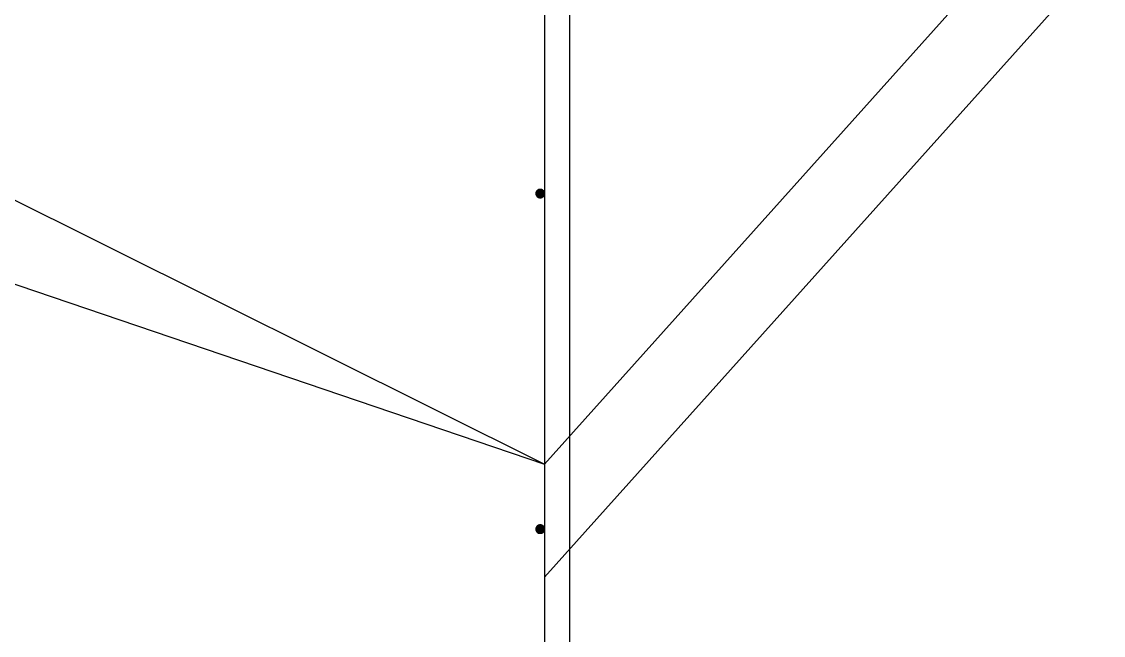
# Model space of a CAD drawing. Extents: x -1989 to 1557, y -2316 to 1157.
# Drawn here: x -387 to 258, y -777 to -411 of the extents above; entities that cross this region are included whole.
import ezdxf

# ---------------------------------------------------------------- set-up
doc = ezdxf.new("R2010")
doc.units = 0
doc.layers.get('0').update_dxf_attribs({"color": 13, "linetype": 'CONTINUOUS'})
for name, color, linetype in [('COLUMN', 5, 'CONTINUOUS'), ('DRAIN', 8, 'CONTINUOUS'), ('HELP', 7, 'CONTINUOUS'), ('SITE', 250, 'CONTINUOUS')]:
    doc.layers.add(name, color=color, linetype=linetype)

# ---------------------------------------------------------------- blocks, each defined once
blk = doc.blocks.new('GROUP_1')
at = {"color": 7}
for p, q in [((61.06, 1803.46, 190), (60.87, 1802.5, 190)), ((61.06, 1803.46), (60.87, 1802.5)), ((60.87, 1802.5), (61.06, 1803.46, 190)), ((60.89, 1802.87, 190), (60.87, 1802.69, 190)), ((60.87, 1802.69, 190), (60.87, 1802.5, 190)), ((60.87, 1802.5, 190), (61.06, 1801.54, 190)), ((60.87, 1802.5, 190), (60.87, 1802.5)), ((60.87, 1802.5), (61.06, 1801.54)), ((61.06, 1801.54), (60.87, 1802.5, 190)), ((60.87, 1802.5, 190), (60.87, 1802.31, 190)), ((60.87, 1802.31, 190), (60.89, 1802.13, 190)), ((60.93, 1803.06, 190), (60.89, 1802.87, 190)), ((60.89, 1802.13, 190), (60.93, 1801.94, 190)), ((60.98, 1803.24, 190), (60.93, 1803.06, 190)), ((60.93, 1801.94, 190), (60.98, 1801.76, 190)), ((61.04, 1803.41, 190), (60.98, 1803.24, 190)), ((60.98, 1801.76, 190), (61.04, 1801.59, 190)), ((61.11, 1803.58, 190), (61.04, 1803.41, 190)), ((61.04, 1801.59, 190), (61.11, 1801.42, 190)), ((61.6, 1804.27, 190), (61.06, 1803.46, 190)), ((61.6, 1804.27), (61.06, 1803.46)), ((61.06, 1803.46), (61.6, 1804.27, 190)), ((61.06, 1803.46, 190), (61.06, 1803.46)), ((61.06, 1801.54, 190), (61.6, 1800.73, 190)), ((61.06, 1801.54, 190), (61.06, 1801.54)), ((61.06, 1801.54), (61.6, 1800.73)), ((61.6, 1800.73), (61.06, 1801.54, 190)), ((61.2, 1803.75, 190), (61.11, 1803.58, 190)), ((61.11, 1801.42, 190), (61.2, 1801.25, 190)), ((61.3, 1803.91, 190), (61.2, 1803.75, 190)), ((61.2, 1801.25, 190), (61.3, 1801.09, 190)), ((61.41, 1804.06, 190), (61.3, 1803.91, 190)), ((61.3, 1801.09, 190), (61.41, 1800.94, 190)), ((61.53, 1804.2, 190), (61.41, 1804.06, 190)), ((61.41, 1800.94, 190), (61.53, 1800.8, 190)), ((61.67, 1804.33, 190), (61.53, 1804.2, 190)), ((61.53, 1800.8, 190), (61.67, 1800.67, 190)), ((62.41, 1804.81, 190), (61.6, 1804.27, 190)), ((62.41, 1804.81), (61.6, 1804.27)), ((61.6, 1804.27), (62.41, 1804.81, 190)), ((61.6, 1804.27, 190), (61.6, 1804.27)), ((61.6, 1800.73, 190), (62.41, 1800.19, 190)), ((61.6, 1800.73, 190), (61.6, 1800.73)), ((61.6, 1800.73), (62.41, 1800.19)), ((62.41, 1800.19), (61.6, 1800.73, 190)), ((61.81, 1804.45, 190), (61.67, 1804.33, 190)), ((61.67, 1800.67, 190), (61.81, 1800.55, 190)), ((61.96, 1804.57, 190), (61.81, 1804.45, 190)), ((61.81, 1800.55, 190), (61.96, 1800.43, 190)), ((62.12, 1804.67, 190), (61.96, 1804.57, 190)), ((61.96, 1800.43, 190), (62.12, 1800.33, 190)), ((62.28, 1804.75, 190), (62.12, 1804.67, 190)), ((62.12, 1800.33, 190), (62.28, 1800.25, 190)), ((62.45, 1804.83, 190), (62.28, 1804.75, 190)), ((62.28, 1800.25, 190), (62.45, 1800.17, 190)), ((63.37, 1805, 190), (62.41, 1804.81, 190)), ((63.37, 1805), (62.41, 1804.81)), ((62.41, 1804.81), (63.37, 1805, 190)), ((62.41, 1804.81, 190), (62.41, 1804.81)), ((62.41, 1800.19, 190), (63.37, 1800, 190)), ((62.41, 1800.19, 190), (62.41, 1800.19)), ((62.41, 1800.19), (63.37, 1800)), ((63.37, 1800), (62.41, 1800.19, 190)), ((62.63, 1804.89, 190), (62.45, 1804.83, 190)), ((62.45, 1800.17, 190), (62.63, 1800.11, 190)), ((62.81, 1804.94, 190), (62.63, 1804.89, 190)), ((62.63, 1800.11, 190), (62.81, 1800.06, 190)), ((62.99, 1804.97, 190), (62.81, 1804.94, 190)), ((62.81, 1800.06, 190), (62.99, 1800.03, 190)), ((63.18, 1804.99, 190), (62.99, 1804.97, 190)), ((62.99, 1800.03, 190), (63.18, 1800.01, 190)), ((63.37, 1805, 190), (63.18, 1804.99, 190)), ((63.18, 1800.01, 190), (63.37, 1800, 190)), ((64.32, 1804.81, 190), (63.37, 1805, 190)), ((63.37, 1805, 190), (63.37, 1805)), ((64.32, 1804.81), (63.37, 1805)), ((63.37, 1805), (64.32, 1804.81, 190)), ((63.55, 1804.99, 190), (63.37, 1805, 190)), ((63.37, 1800, 190), (64.32, 1800.19, 190)), ((63.37, 1800), (64.32, 1800.19)), ((64.32, 1800.19), (63.37, 1800, 190)), ((63.37, 1800, 190), (63.55, 1800.01, 190)), ((63.37, 1800, 190), (63.37, 1800)), ((63.74, 1804.97, 190), (63.55, 1804.99, 190)), ((63.55, 1800.01, 190), (63.74, 1800.03, 190)), ((63.92, 1804.94, 190), (63.74, 1804.97, 190)), ((63.74, 1800.03, 190), (63.92, 1800.06, 190)), ((64.1, 1804.89, 190), (63.92, 1804.94, 190)), ((63.92, 1800.06, 190), (64.1, 1800.11, 190)), ((64.28, 1804.83, 190), (64.1, 1804.89, 190)), ((64.1, 1800.11, 190), (64.28, 1800.17, 190)), ((64.45, 1804.75, 190), (64.28, 1804.83, 190)), ((64.28, 1800.17, 190), (64.45, 1800.25, 190)), ((65.13, 1804.27, 190), (64.32, 1804.81, 190)), ((65.13, 1804.27), (64.32, 1804.81)), ((64.32, 1804.81), (65.13, 1804.27, 190)), ((64.32, 1804.81, 190), (64.32, 1804.81)), ((64.32, 1800.19, 190), (65.13, 1800.73, 190)), ((64.32, 1800.19), (65.13, 1800.73)), ((65.13, 1800.73), (64.32, 1800.19, 190)), ((64.32, 1800.19, 190), (64.32, 1800.19)), ((64.62, 1804.67, 190), (64.45, 1804.75, 190)), ((64.45, 1800.25, 190), (64.62, 1800.33, 190)), ((64.77, 1804.57, 190), (64.62, 1804.67, 190)), ((64.62, 1800.33, 190), (64.77, 1800.43, 190)), ((64.93, 1804.45, 190), (64.77, 1804.57, 190)), ((64.77, 1800.43, 190), (64.93, 1800.55, 190)), ((65.07, 1804.33, 190), (64.93, 1804.45, 190)), ((64.93, 1800.55, 190), (65.07, 1800.67, 190)), ((65.2, 1804.2, 190), (65.07, 1804.33, 190)), ((65.07, 1800.67, 190), (65.2, 1800.8, 190)), ((65.68, 1803.46, 190), (65.13, 1804.27, 190)), ((65.13, 1804.27, 190), (65.13, 1804.27)), ((65.68, 1803.46), (65.13, 1804.27)), ((65.13, 1804.27), (65.68, 1803.46, 190)), ((65.13, 1800.73, 190), (65.68, 1801.54, 190)), ((65.13, 1800.73), (65.68, 1801.54)), ((65.68, 1801.54), (65.13, 1800.73, 190)), ((65.13, 1800.73, 190), (65.13, 1800.73)), ((65.32, 1804.06, 190), (65.2, 1804.2, 190)), ((65.2, 1800.8, 190), (65.32, 1800.94, 190)), ((65.43, 1803.91, 190), (65.32, 1804.06, 190)), ((65.32, 1800.94, 190), (65.43, 1801.09, 190)), ((65.53, 1803.75, 190), (65.43, 1803.91, 190)), ((65.43, 1801.09, 190), (65.53, 1801.25, 190)), ((65.62, 1803.58, 190), (65.53, 1803.75, 190)), ((65.53, 1801.25, 190), (65.62, 1801.42, 190)), ((65.69, 1803.41, 190), (65.62, 1803.58, 190)), ((65.62, 1801.42, 190), (65.69, 1801.59, 190)), ((65.87, 1802.5, 190), (65.68, 1803.46, 190)), ((65.87, 1802.5), (65.68, 1803.46)), ((65.68, 1803.46), (65.87, 1802.5, 190)), ((65.68, 1803.46, 190), (65.68, 1803.46)), ((65.68, 1801.54, 190), (65.87, 1802.5, 190)), ((65.68, 1801.54), (65.87, 1802.5)), ((65.87, 1802.5), (65.68, 1801.54, 190)), ((65.68, 1801.54, 190), (65.68, 1801.54)), ((65.76, 1803.24, 190), (65.69, 1803.41, 190)), ((65.69, 1801.59, 190), (65.76, 1801.76, 190)), ((65.8, 1803.06, 190), (65.76, 1803.24, 190)), ((65.76, 1801.76, 190), (65.8, 1801.94, 190)), ((65.84, 1802.87, 190), (65.8, 1803.06, 190)), ((65.8, 1801.94, 190), (65.84, 1802.13, 190)), ((65.86, 1802.69, 190), (65.84, 1802.87, 190)), ((65.84, 1802.13, 190), (65.86, 1802.31, 190)), ((65.87, 1802.5, 190), (65.86, 1802.69, 190)), ((65.86, 1802.31, 190), (65.87, 1802.5, 190)), ((65.87, 1802.5, 190), (65.87, 1802.5)), ((61.06, 1603.46, 190), (60.87, 1602.5, 190)), ((61.06, 1603.46), (60.87, 1602.5)), ((60.87, 1602.5), (61.06, 1603.46, 190)), ((60.89, 1602.87, 190), (60.87, 1602.69, 190)), ((60.87, 1602.69, 190), (60.87, 1602.5, 190)), ((60.87, 1602.5, 190), (61.06, 1601.54, 190)), ((60.87, 1602.5, 190), (60.87, 1602.5)), ((60.87, 1602.5), (61.06, 1601.54)), ((61.06, 1601.54), (60.87, 1602.5, 190)), ((60.87, 1602.5, 190), (60.87, 1602.31, 190)), ((60.87, 1602.31, 190), (60.89, 1602.13, 190)), ((60.93, 1603.06, 190), (60.89, 1602.87, 190)), ((60.89, 1602.13, 190), (60.93, 1601.94, 190)), ((60.98, 1603.24, 190), (60.93, 1603.06, 190)), ((60.93, 1601.94, 190), (60.98, 1601.76, 190)), ((61.04, 1603.41, 190), (60.98, 1603.24, 190)), ((60.98, 1601.76, 190), (61.04, 1601.59, 190)), ((61.11, 1603.58, 190), (61.04, 1603.41, 190)), ((61.04, 1601.59, 190), (61.11, 1601.42, 190)), ((61.6, 1604.27, 190), (61.06, 1603.46, 190)), ((61.6, 1604.27), (61.06, 1603.46)), ((61.06, 1603.46), (61.6, 1604.27, 190)), ((61.06, 1603.46, 190), (61.06, 1603.46)), ((61.06, 1601.54, 190), (61.6, 1600.73, 190)), ((61.06, 1601.54, 190), (61.06, 1601.54)), ((61.06, 1601.54), (61.6, 1600.73)), ((61.6, 1600.73), (61.06, 1601.54, 190)), ((61.2, 1603.75, 190), (61.11, 1603.58, 190)), ((61.11, 1601.42, 190), (61.2, 1601.25, 190)), ((61.3, 1603.91, 190), (61.2, 1603.75, 190)), ((61.2, 1601.25, 190), (61.3, 1601.09, 190)), ((61.41, 1604.06, 190), (61.3, 1603.91, 190)), ((61.3, 1601.09, 190), (61.41, 1600.94, 190)), ((61.53, 1604.2, 190), (61.41, 1604.06, 190)), ((61.41, 1600.94, 190), (61.53, 1600.8, 190)), ((61.67, 1604.33, 190), (61.53, 1604.2, 190)), ((61.53, 1600.8, 190), (61.67, 1600.67, 190)), ((62.41, 1604.81, 190), (61.6, 1604.27, 190)), ((62.41, 1604.81), (61.6, 1604.27)), ((61.6, 1604.27), (62.41, 1604.81, 190)), ((61.6, 1604.27, 190), (61.6, 1604.27)), ((61.6, 1600.73, 190), (62.41, 1600.19, 190)), ((61.6, 1600.73, 190), (61.6, 1600.73)), ((61.6, 1600.73), (62.41, 1600.19)), ((62.41, 1600.19), (61.6, 1600.73, 190)), ((61.81, 1604.45, 190), (61.67, 1604.33, 190)), ((61.67, 1600.67, 190), (61.81, 1600.55, 190)), ((61.96, 1604.57, 190), (61.81, 1604.45, 190)), ((61.81, 1600.55, 190), (61.96, 1600.43, 190)), ((62.12, 1604.67, 190), (61.96, 1604.57, 190)), ((61.96, 1600.43, 190), (62.12, 1600.33, 190)), ((62.28, 1604.75, 190), (62.12, 1604.67, 190)), ((62.12, 1600.33, 190), (62.28, 1600.25, 190)), ((62.45, 1604.83, 190), (62.28, 1604.75, 190)), ((62.28, 1600.25, 190), (62.45, 1600.17, 190)), ((63.37, 1605, 190), (62.41, 1604.81, 190)), ((63.37, 1605), (62.41, 1604.81)), ((62.41, 1604.81), (63.37, 1605, 190)), ((62.41, 1604.81, 190), (62.41, 1604.81)), ((62.41, 1600.19, 190), (63.37, 1600, 190)), ((62.41, 1600.19, 190), (62.41, 1600.19)), ((62.41, 1600.19), (63.37, 1600)), ((63.37, 1600), (62.41, 1600.19, 190)), ((62.63, 1604.89, 190), (62.45, 1604.83, 190)), ((62.45, 1600.17, 190), (62.63, 1600.11, 190)), ((62.81, 1604.94, 190), (62.63, 1604.89, 190)), ((62.63, 1600.11, 190), (62.81, 1600.06, 190)), ((62.99, 1604.97, 190), (62.81, 1604.94, 190)), ((62.81, 1600.06, 190), (62.99, 1600.03, 190)), ((63.18, 1604.99, 190), (62.99, 1604.97, 190)), ((62.99, 1600.03, 190), (63.18, 1600.01, 190)), ((63.37, 1605, 190), (63.18, 1604.99, 190)), ((63.18, 1600.01, 190), (63.37, 1600, 190)), ((64.32, 1604.81, 190), (63.37, 1605, 190)), ((63.37, 1605, 190), (63.37, 1605)), ((64.32, 1604.81), (63.37, 1605)), ((63.37, 1605), (64.32, 1604.81, 190)), ((63.55, 1604.99, 190), (63.37, 1605, 190)), ((63.37, 1600, 190), (64.32, 1600.19, 190)), ((63.37, 1600), (64.32, 1600.19)), ((64.32, 1600.19), (63.37, 1600, 190)), ((63.37, 1600, 190), (63.55, 1600.01, 190)), ((63.37, 1600, 190), (63.37, 1600)), ((63.74, 1604.97, 190), (63.55, 1604.99, 190)), ((63.55, 1600.01, 190), (63.74, 1600.03, 190)), ((63.92, 1604.94, 190), (63.74, 1604.97, 190)), ((63.74, 1600.03, 190), (63.92, 1600.06, 190)), ((64.1, 1604.89, 190), (63.92, 1604.94, 190)), ((63.92, 1600.06, 190), (64.1, 1600.11, 190)), ((64.28, 1604.83, 190), (64.1, 1604.89, 190)), ((64.1, 1600.11, 190), (64.28, 1600.17, 190)), ((64.45, 1604.75, 190), (64.28, 1604.83, 190)), ((64.28, 1600.17, 190), (64.45, 1600.25, 190)), ((65.13, 1604.27, 190), (64.32, 1604.81, 190)), ((65.13, 1604.27), (64.32, 1604.81)), ((64.32, 1604.81), (65.13, 1604.27, 190)), ((64.32, 1604.81, 190), (64.32, 1604.81)), ((64.32, 1600.19, 190), (65.13, 1600.73, 190)), ((64.32, 1600.19), (65.13, 1600.73)), ((65.13, 1600.73), (64.32, 1600.19, 190)), ((64.32, 1600.19, 190), (64.32, 1600.19)), ((64.62, 1604.67, 190), (64.45, 1604.75, 190)), ((64.45, 1600.25, 190), (64.62, 1600.33, 190)), ((64.77, 1604.57, 190), (64.62, 1604.67, 190)), ((64.62, 1600.33, 190), (64.77, 1600.43, 190)), ((64.93, 1604.45, 190), (64.77, 1604.57, 190)), ((64.77, 1600.43, 190), (64.93, 1600.55, 190)), ((65.07, 1604.33, 190), (64.93, 1604.45, 190)), ((64.93, 1600.55, 190), (65.07, 1600.67, 190)), ((65.2, 1604.2, 190), (65.07, 1604.33, 190)), ((65.07, 1600.67, 190), (65.2, 1600.8, 190)), ((65.68, 1603.46, 190), (65.13, 1604.27, 190)), ((65.13, 1604.27, 190), (65.13, 1604.27)), ((65.68, 1603.46), (65.13, 1604.27)), ((65.13, 1604.27), (65.68, 1603.46, 190)), ((65.13, 1600.73, 190), (65.68, 1601.54, 190)), ((65.13, 1600.73), (65.68, 1601.54)), ((65.68, 1601.54), (65.13, 1600.73, 190)), ((65.13, 1600.73, 190), (65.13, 1600.73)), ((65.32, 1604.06, 190), (65.2, 1604.2, 190)), ((65.2, 1600.8, 190), (65.32, 1600.94, 190)), ((65.43, 1603.91, 190), (65.32, 1604.06, 190)), ((65.32, 1600.94, 190), (65.43, 1601.09, 190)), ((65.53, 1603.75, 190), (65.43, 1603.91, 190)), ((65.43, 1601.09, 190), (65.53, 1601.25, 190)), ((65.62, 1603.58, 190), (65.53, 1603.75, 190)), ((65.53, 1601.25, 190), (65.62, 1601.42, 190)), ((65.69, 1603.41, 190), (65.62, 1603.58, 190)), ((65.62, 1601.42, 190), (65.69, 1601.59, 190)), ((65.87, 1602.5, 190), (65.68, 1603.46, 190)), ((65.87, 1602.5), (65.68, 1603.46)), ((65.68, 1603.46), (65.87, 1602.5, 190)), ((65.68, 1603.46, 190), (65.68, 1603.46)), ((65.68, 1601.54, 190), (65.87, 1602.5, 190)), ((65.68, 1601.54), (65.87, 1602.5)), ((65.87, 1602.5), (65.68, 1601.54, 190)), ((65.68, 1601.54, 190), (65.68, 1601.54)), ((65.76, 1603.24, 190), (65.69, 1603.41, 190)), ((65.69, 1601.59, 190), (65.76, 1601.76, 190)), ((65.8, 1603.06, 190), (65.76, 1603.24, 190)), ((65.76, 1601.76, 190), (65.8, 1601.94, 190)), ((65.84, 1602.87, 190), (65.8, 1603.06, 190)), ((65.8, 1601.94, 190), (65.84, 1602.13, 190)), ((65.86, 1602.69, 190), (65.84, 1602.87, 190)), ((65.84, 1602.13, 190), (65.86, 1602.31, 190)), ((65.87, 1602.5, 190), (65.86, 1602.69, 190)), ((65.86, 1602.31, 190), (65.87, 1602.5, 190)), ((65.87, 1602.5, 190), (65.87, 1602.5))]:
    blk.add_line(p, q, dxfattribs=at)
at = {"layer": 'COLUMN', "color": 7}
for points in [[(65.87, 1802.5, 190), (65.82, 1802.95, 190), (65.69, 1803.42, 190), (65.46, 1803.87, 190), (65.13, 1804.27, 190), (64.73, 1804.59, 190), (64.29, 1804.82, 190), (63.82, 1804.96, 190), (63.37, 1805, 190), (62.91, 1804.96, 190), (62.45, 1804.82, 190), (62, 1804.59, 190), (61.6, 1804.27, 190), (61.27, 1803.87, 190), (61.04, 1803.42, 190), (60.91, 1802.95, 190), (60.87, 1802.5, 190), (60.91, 1802.05, 190), (61.04, 1801.58, 190), (61.27, 1801.13, 190), (61.6, 1800.73, 190), (62, 1800.41, 190), (62.45, 1800.18, 190), (62.91, 1800.04, 190), (63.37, 1800, 190), (63.82, 1800.04, 190), (64.29, 1800.18, 190), (64.73, 1800.41, 190), (65.13, 1800.73, 190), (65.46, 1801.13, 190), (65.69, 1801.58, 190), (65.82, 1802.05, 190), (65.87, 1802.5, 190)], [(65.87, 1602.5, 190), (65.82, 1602.95, 190), (65.69, 1603.42, 190), (65.46, 1603.87, 190), (65.13, 1604.27, 190), (64.73, 1604.59, 190), (64.29, 1604.82, 190), (63.82, 1604.96, 190), (63.37, 1605, 190), (62.91, 1604.96, 190), (62.45, 1604.82, 190), (62, 1604.59, 190), (61.6, 1604.27, 190), (61.27, 1603.87, 190), (61.04, 1603.42, 190), (60.91, 1602.95, 190), (60.87, 1602.5, 190), (60.91, 1602.05, 190), (61.04, 1601.58, 190), (61.27, 1601.13, 190), (61.6, 1600.73, 190), (62, 1600.41, 190), (62.45, 1600.18, 190), (62.91, 1600.04, 190), (63.37, 1600, 190), (63.82, 1600.04, 190), (64.29, 1600.18, 190), (64.73, 1600.41, 190), (65.13, 1600.73, 190), (65.46, 1601.13, 190), (65.69, 1601.58, 190), (65.82, 1602.05, 190), (65.87, 1602.5, 190)]]:
    blk.add_polyline3d(points, close=True, dxfattribs=at)
at = {"layer": 'DRAIN', "color": 7}
for points in [[(65.87, 1641.29, 0), (1689.79, 3450.49, 0)], [(65.87, 1573.92, 0), (1620.83, 3306.29, 0)]]:
    blk.add_polyline3d(points, dxfattribs=at)
at = {"layer": 'SITE', "color": 7}
for points in [[(65.87, 2742.5, 0), (65.87, 2.5, 0)], [(80.87, 2742.5, 0), (80.87, 2.5, 0)]]:
    blk.add_polyline3d(points, dxfattribs=at)
at = {"layer": 'COLUMN', "color": 7}
mesh = blk.add_polyface(dxfattribs=at)
corners = [(61.06, 1801.54, 190), (61.06, 1803.46, 190), (60.87, 1802.5, 190), (61.6, 1800.73, 190), (61.6, 1804.27, 190), (62.41, 1800.19, 190), (62.41, 1804.81, 190), (63.37, 1800, 190), (63.37, 1805, 190), (64.32, 1800.19, 190), (64.32, 1804.81, 190), (65.13, 1800.73, 190), (65.13, 1804.27, 190), (65.68, 1801.54, 190), (65.68, 1803.46, 190), (65.87, 1802.5, 190)]
mesh.append_faces([[corners[k] for k in face] for face in [(0, 1, 2), (14, 13, 15)]], dxfattribs={"vtx0": -1, "color": 7})
mesh.append_faces([[corners[k] for k in face] for face in [(1, 3, 4), (4, 5, 6), (6, 7, 8), (8, 9, 10), (10, 11, 12), (12, 13, 14)]], dxfattribs={"vtx0": -1, "vtx1": -1, "color": 7})
mesh.append_faces([[corners[k] for k in face] for face in [(1, 0, 3), (4, 3, 5), (6, 5, 7), (8, 7, 9), (10, 9, 11), (12, 11, 13)]], dxfattribs={"vtx0": -1, "vtx2": -1, "color": 7})
mesh = blk.add_polyface(dxfattribs=at)
corners = [(61.06, 1803.46), (61.06, 1801.54), (60.87, 1802.5), (61.6, 1804.27), (61.6, 1800.73), (62.41, 1804.81), (62.41, 1800.19), (63.37, 1805), (63.37, 1800), (64.32, 1804.81), (64.32, 1800.19), (65.13, 1804.27), (65.13, 1800.73), (65.68, 1803.46), (65.68, 1801.54), (65.87, 1802.5)]
mesh.append_faces([[corners[k] for k in face] for face in [(0, 1, 2), (14, 13, 15)]], dxfattribs={"vtx0": -1, "color": 7})
mesh.append_faces([[corners[k] for k in face] for face in [(1, 3, 4), (4, 5, 6), (6, 7, 8), (8, 9, 10), (10, 11, 12), (12, 13, 14)]], dxfattribs={"vtx0": -1, "vtx1": -1, "color": 7})
mesh.append_faces([[corners[k] for k in face] for face in [(1, 0, 3), (4, 3, 5), (6, 5, 7), (8, 7, 9), (10, 9, 11), (12, 11, 13)]], dxfattribs={"vtx0": -1, "vtx2": -1, "color": 7})
mesh = blk.add_polyface(dxfattribs=at)
corners = [(60.87, 1802.31, 190), (60.87, 1802.69, 190), (60.87, 1802.5, 190), (60.89, 1802.13, 190), (60.89, 1802.87, 190), (60.93, 1801.94, 190), (60.93, 1803.06, 190), (60.98, 1801.76, 190), (60.98, 1803.24, 190), (61.04, 1801.59, 190), (61.04, 1803.41, 190), (61.11, 1801.42, 190), (61.11, 1803.58, 190), (61.2, 1801.25, 190), (61.2, 1803.75, 190), (61.3, 1801.09, 190), (61.3, 1803.91, 190), (61.41, 1800.94, 190), (61.41, 1804.06, 190), (61.53, 1800.8, 190), (61.53, 1804.2, 190), (61.67, 1800.67, 190), (61.67, 1804.33, 190), (61.81, 1800.55, 190), (61.81, 1804.45, 190), (61.96, 1800.43, 190), (61.96, 1804.57, 190), (62.12, 1800.33, 190), (62.12, 1804.67, 190), (62.28, 1800.25, 190), (62.28, 1804.75, 190), (62.45, 1800.17, 190), (62.45, 1804.83, 190), (62.63, 1800.11, 190), (62.63, 1804.89, 190), (62.81, 1800.06, 190), (62.81, 1804.94, 190), (62.99, 1800.03, 190), (62.99, 1804.97, 190), (63.18, 1800.01, 190), (63.18, 1804.99, 190), (63.37, 1800, 190), (63.37, 1805, 190), (63.55, 1800.01, 190), (63.55, 1804.99, 190), (63.74, 1800.03, 190), (63.74, 1804.97, 190), (63.92, 1800.06, 190), (63.92, 1804.94, 190), (64.1, 1800.11, 190), (64.1, 1804.89, 190), (64.28, 1800.17, 190), (64.28, 1804.83, 190), (64.45, 1800.25, 190), (64.45, 1804.75, 190), (64.62, 1800.33, 190), (64.62, 1804.67, 190), (64.77, 1800.43, 190), (64.77, 1804.57, 190), (64.93, 1800.55, 190), (64.93, 1804.45, 190), (65.07, 1800.67, 190), (65.07, 1804.33, 190), (65.2, 1800.8, 190), (65.2, 1804.2, 190), (65.32, 1800.94, 190), (65.32, 1804.06, 190), (65.43, 1801.09, 190), (65.43, 1803.91, 190), (65.53, 1801.25, 190), (65.53, 1803.75, 190), (65.62, 1801.42, 190), (65.62, 1803.58, 190), (65.69, 1801.59, 190), (65.69, 1803.41, 190), (65.76, 1801.76, 190), (65.76, 1803.24, 190), (65.8, 1801.94, 190), (65.8, 1803.06, 190), (65.84, 1802.13, 190), (65.84, 1802.87, 190), (65.86, 1802.31, 190), (65.86, 1802.69, 190), (65.87, 1802.5, 190)]
mesh.append_faces([[corners[k] for k in face] for face in [(0, 1, 2), (82, 81, 83)]], dxfattribs={"vtx0": -1, "color": 7})
mesh.append_faces([[corners[k] for k in face] for face in [(1, 3, 4), (4, 5, 6), (6, 7, 8), (8, 9, 10), (10, 11, 12), (12, 13, 14), (14, 15, 16), (16, 17, 18), (18, 19, 20), (20, 21, 22), (22, 23, 24), (24, 25, 26), (26, 27, 28), (28, 29, 30), (30, 31, 32), (32, 33, 34), (34, 35, 36), (36, 37, 38), (38, 39, 40), (40, 41, 42), (42, 43, 44), (44, 45, 46), (46, 47, 48), (48, 49, 50), (50, 51, 52), (52, 53, 54), (54, 55, 56), (56, 57, 58), (58, 59, 60), (60, 61, 62), (62, 63, 64), (64, 65, 66), (66, 67, 68), (68, 69, 70), (70, 71, 72), (72, 73, 74), (74, 75, 76), (76, 77, 78), (78, 79, 80), (80, 81, 82)]], dxfattribs={"vtx0": -1, "vtx1": -1, "color": 7})
mesh.append_faces([[corners[k] for k in face] for face in [(1, 0, 3), (4, 3, 5), (6, 5, 7), (8, 7, 9), (10, 9, 11), (12, 11, 13), (14, 13, 15), (16, 15, 17), (18, 17, 19), (20, 19, 21), (22, 21, 23), (24, 23, 25), (26, 25, 27), (28, 27, 29), (30, 29, 31), (32, 31, 33), (34, 33, 35), (36, 35, 37), (38, 37, 39), (40, 39, 41), (42, 41, 43), (44, 43, 45), (46, 45, 47), (48, 47, 49), (50, 49, 51), (52, 51, 53), (54, 53, 55), (56, 55, 57), (58, 57, 59), (60, 59, 61), (62, 61, 63), (64, 63, 65), (66, 65, 67), (68, 67, 69), (70, 69, 71), (72, 71, 73), (74, 73, 75), (76, 75, 77), (78, 77, 79), (80, 79, 81)]], dxfattribs={"vtx0": -1, "vtx2": -1, "color": 7})
mesh = blk.add_polyface(dxfattribs=at)
corners = [(61.06, 1803.46), (60.87, 1802.5), (61.06, 1803.46, 190)]
mesh.append_faces([[corners[k] for k in face] for face in [(0, 1, 2)]], dxfattribs={"color": 7})
mesh = blk.add_polyface(dxfattribs=at)
corners = [(61.06, 1803.46, 190), (60.87, 1802.5), (60.87, 1802.5, 190)]
mesh.append_faces([[corners[k] for k in face] for face in [(0, 1, 2)]], dxfattribs={"color": 7})
mesh = blk.add_polyface(dxfattribs=at)
corners = [(60.87, 1802.5), (61.06, 1801.54), (60.87, 1802.5, 190)]
mesh.append_faces([[corners[k] for k in face] for face in [(0, 1, 2)]], dxfattribs={"color": 7})
mesh = blk.add_polyface(dxfattribs=at)
corners = [(60.87, 1802.5, 190), (61.06, 1801.54), (61.06, 1801.54, 190)]
mesh.append_faces([[corners[k] for k in face] for face in [(0, 1, 2)]], dxfattribs={"color": 7})
mesh = blk.add_polyface(dxfattribs=at)
corners = [(61.6, 1804.27), (61.06, 1803.46), (61.6, 1804.27, 190)]
mesh.append_faces([[corners[k] for k in face] for face in [(0, 1, 2)]], dxfattribs={"color": 7})
mesh = blk.add_polyface(dxfattribs=at)
corners = [(61.6, 1804.27, 190), (61.06, 1803.46), (61.06, 1803.46, 190)]
mesh.append_faces([[corners[k] for k in face] for face in [(0, 1, 2)]], dxfattribs={"color": 7})
mesh = blk.add_polyface(dxfattribs=at)
corners = [(61.06, 1801.54), (61.6, 1800.73), (61.06, 1801.54, 190)]
mesh.append_faces([[corners[k] for k in face] for face in [(0, 1, 2)]], dxfattribs={"color": 7})
mesh = blk.add_polyface(dxfattribs=at)
corners = [(61.06, 1801.54, 190), (61.6, 1800.73), (61.6, 1800.73, 190)]
mesh.append_faces([[corners[k] for k in face] for face in [(0, 1, 2)]], dxfattribs={"color": 7})
mesh = blk.add_polyface(dxfattribs=at)
corners = [(62.41, 1804.81, 190), (62.41, 1804.81), (61.6, 1804.27)]
mesh.append_faces([[corners[k] for k in face] for face in [(0, 1, 2)]], dxfattribs={"color": 7})
mesh = blk.add_polyface(dxfattribs=at)
corners = [(62.41, 1804.81, 190), (61.6, 1804.27), (61.6, 1804.27, 190)]
mesh.append_faces([[corners[k] for k in face] for face in [(0, 1, 2)]], dxfattribs={"color": 7})
mesh = blk.add_polyface(dxfattribs=at)
corners = [(61.6, 1800.73, 190), (61.6, 1800.73), (62.41, 1800.19)]
mesh.append_faces([[corners[k] for k in face] for face in [(0, 1, 2)]], dxfattribs={"color": 7})
mesh = blk.add_polyface(dxfattribs=at)
corners = [(61.6, 1800.73, 190), (62.41, 1800.19), (62.41, 1800.19, 190)]
mesh.append_faces([[corners[k] for k in face] for face in [(0, 1, 2)]], dxfattribs={"color": 7})
mesh = blk.add_polyface(dxfattribs=at)
corners = [(63.37, 1805, 190), (63.37, 1805), (62.41, 1804.81)]
mesh.append_faces([[corners[k] for k in face] for face in [(0, 1, 2)]], dxfattribs={"color": 7})
mesh = blk.add_polyface(dxfattribs=at)
corners = [(63.37, 1805, 190), (62.41, 1804.81), (62.41, 1804.81, 190)]
mesh.append_faces([[corners[k] for k in face] for face in [(0, 1, 2)]], dxfattribs={"color": 7})
mesh = blk.add_polyface(dxfattribs=at)
corners = [(62.41, 1800.19, 190), (62.41, 1800.19), (63.37, 1800)]
mesh.append_faces([[corners[k] for k in face] for face in [(0, 1, 2)]], dxfattribs={"color": 7})
mesh = blk.add_polyface(dxfattribs=at)
corners = [(62.41, 1800.19, 190), (63.37, 1800), (63.37, 1800, 190)]
mesh.append_faces([[corners[k] for k in face] for face in [(0, 1, 2)]], dxfattribs={"color": 7})
mesh = blk.add_polyface(dxfattribs=at)
corners = [(64.32, 1804.81, 190), (64.32, 1804.81), (63.37, 1805)]
mesh.append_faces([[corners[k] for k in face] for face in [(0, 1, 2)]], dxfattribs={"color": 7})
mesh = blk.add_polyface(dxfattribs=at)
corners = [(64.32, 1804.81, 190), (63.37, 1805), (63.37, 1805, 190)]
mesh.append_faces([[corners[k] for k in face] for face in [(0, 1, 2)]], dxfattribs={"color": 7})
mesh = blk.add_polyface(dxfattribs=at)
corners = [(63.37, 1800, 190), (63.37, 1800), (64.32, 1800.19)]
mesh.append_faces([[corners[k] for k in face] for face in [(0, 1, 2)]], dxfattribs={"color": 7})
mesh = blk.add_polyface(dxfattribs=at)
corners = [(63.37, 1800, 190), (64.32, 1800.19), (64.32, 1800.19, 190)]
mesh.append_faces([[corners[k] for k in face] for face in [(0, 1, 2)]], dxfattribs={"color": 7})
mesh = blk.add_polyface(dxfattribs=at)
corners = [(65.13, 1804.27, 190), (65.13, 1804.27), (64.32, 1804.81)]
mesh.append_faces([[corners[k] for k in face] for face in [(0, 1, 2)]], dxfattribs={"color": 7})
mesh = blk.add_polyface(dxfattribs=at)
corners = [(65.13, 1804.27, 190), (64.32, 1804.81), (64.32, 1804.81, 190)]
mesh.append_faces([[corners[k] for k in face] for face in [(0, 1, 2)]], dxfattribs={"color": 7})
mesh = blk.add_polyface(dxfattribs=at)
corners = [(64.32, 1800.19, 190), (64.32, 1800.19), (65.13, 1800.73)]
mesh.append_faces([[corners[k] for k in face] for face in [(0, 1, 2)]], dxfattribs={"color": 7})
mesh = blk.add_polyface(dxfattribs=at)
corners = [(64.32, 1800.19, 190), (65.13, 1800.73), (65.13, 1800.73, 190)]
mesh.append_faces([[corners[k] for k in face] for face in [(0, 1, 2)]], dxfattribs={"color": 7})
mesh = blk.add_polyface(dxfattribs=at)
corners = [(65.13, 1804.27), (65.68, 1803.46, 190), (65.68, 1803.46)]
mesh.append_faces([[corners[k] for k in face] for face in [(0, 1, 2)]], dxfattribs={"color": 7})
mesh = blk.add_polyface(dxfattribs=at)
corners = [(65.13, 1804.27, 190), (65.68, 1803.46, 190), (65.13, 1804.27)]
mesh.append_faces([[corners[k] for k in face] for face in [(0, 1, 2)]], dxfattribs={"color": 7})
mesh = blk.add_polyface(dxfattribs=at)
corners = [(65.68, 1801.54), (65.13, 1800.73, 190), (65.13, 1800.73)]
mesh.append_faces([[corners[k] for k in face] for face in [(0, 1, 2)]], dxfattribs={"color": 7})
mesh = blk.add_polyface(dxfattribs=at)
corners = [(65.68, 1801.54, 190), (65.13, 1800.73, 190), (65.68, 1801.54)]
mesh.append_faces([[corners[k] for k in face] for face in [(0, 1, 2)]], dxfattribs={"color": 7})
mesh = blk.add_polyface(dxfattribs=at)
corners = [(65.68, 1803.46), (65.87, 1802.5, 190), (65.87, 1802.5)]
mesh.append_faces([[corners[k] for k in face] for face in [(0, 1, 2)]], dxfattribs={"color": 7})
mesh = blk.add_polyface(dxfattribs=at)
corners = [(65.68, 1803.46, 190), (65.87, 1802.5, 190), (65.68, 1803.46)]
mesh.append_faces([[corners[k] for k in face] for face in [(0, 1, 2)]], dxfattribs={"color": 7})
mesh = blk.add_polyface(dxfattribs=at)
corners = [(65.87, 1802.5), (65.68, 1801.54, 190), (65.68, 1801.54)]
mesh.append_faces([[corners[k] for k in face] for face in [(0, 1, 2)]], dxfattribs={"color": 7})
mesh = blk.add_polyface(dxfattribs=at)
corners = [(65.87, 1802.5, 190), (65.68, 1801.54, 190), (65.87, 1802.5)]
mesh.append_faces([[corners[k] for k in face] for face in [(0, 1, 2)]], dxfattribs={"color": 7})
mesh = blk.add_polyface(dxfattribs=at)
corners = [(61.06, 1601.54, 190), (61.06, 1603.46, 190), (60.87, 1602.5, 190), (61.6, 1600.73, 190), (61.6, 1604.27, 190), (62.41, 1600.19, 190), (62.41, 1604.81, 190), (63.37, 1600, 190), (63.37, 1605, 190), (64.32, 1600.19, 190), (64.32, 1604.81, 190), (65.13, 1600.73, 190), (65.13, 1604.27, 190), (65.68, 1601.54, 190), (65.68, 1603.46, 190), (65.87, 1602.5, 190)]
mesh.append_faces([[corners[k] for k in face] for face in [(0, 1, 2), (14, 13, 15)]], dxfattribs={"vtx0": -1, "color": 7})
mesh.append_faces([[corners[k] for k in face] for face in [(1, 3, 4), (4, 5, 6), (6, 7, 8), (8, 9, 10), (10, 11, 12), (12, 13, 14)]], dxfattribs={"vtx0": -1, "vtx1": -1, "color": 7})
mesh.append_faces([[corners[k] for k in face] for face in [(1, 0, 3), (4, 3, 5), (6, 5, 7), (8, 7, 9), (10, 9, 11), (12, 11, 13)]], dxfattribs={"vtx0": -1, "vtx2": -1, "color": 7})
mesh = blk.add_polyface(dxfattribs=at)
corners = [(61.06, 1603.46), (61.06, 1601.54), (60.87, 1602.5), (61.6, 1604.27), (61.6, 1600.73), (62.41, 1604.81), (62.41, 1600.19), (63.37, 1605), (63.37, 1600), (64.32, 1604.81), (64.32, 1600.19), (65.13, 1604.27), (65.13, 1600.73), (65.68, 1603.46), (65.68, 1601.54), (65.87, 1602.5)]
mesh.append_faces([[corners[k] for k in face] for face in [(0, 1, 2), (14, 13, 15)]], dxfattribs={"vtx0": -1, "color": 7})
mesh.append_faces([[corners[k] for k in face] for face in [(1, 3, 4), (4, 5, 6), (6, 7, 8), (8, 9, 10), (10, 11, 12), (12, 13, 14)]], dxfattribs={"vtx0": -1, "vtx1": -1, "color": 7})
mesh.append_faces([[corners[k] for k in face] for face in [(1, 0, 3), (4, 3, 5), (6, 5, 7), (8, 7, 9), (10, 9, 11), (12, 11, 13)]], dxfattribs={"vtx0": -1, "vtx2": -1, "color": 7})
mesh = blk.add_polyface(dxfattribs=at)
corners = [(60.87, 1602.31, 190), (60.87, 1602.69, 190), (60.87, 1602.5, 190), (60.89, 1602.13, 190), (60.89, 1602.87, 190), (60.93, 1601.94, 190), (60.93, 1603.06, 190), (60.98, 1601.76, 190), (60.98, 1603.24, 190), (61.04, 1601.59, 190), (61.04, 1603.41, 190), (61.11, 1601.42, 190), (61.11, 1603.58, 190), (61.2, 1601.25, 190), (61.2, 1603.75, 190), (61.3, 1601.09, 190), (61.3, 1603.91, 190), (61.41, 1600.94, 190), (61.41, 1604.06, 190), (61.53, 1600.8, 190), (61.53, 1604.2, 190), (61.67, 1600.67, 190), (61.67, 1604.33, 190), (61.81, 1600.55, 190), (61.81, 1604.45, 190), (61.96, 1600.43, 190), (61.96, 1604.57, 190), (62.12, 1600.33, 190), (62.12, 1604.67, 190), (62.28, 1600.25, 190), (62.28, 1604.75, 190), (62.45, 1600.17, 190), (62.45, 1604.83, 190), (62.63, 1600.11, 190), (62.63, 1604.89, 190), (62.81, 1600.06, 190), (62.81, 1604.94, 190), (62.99, 1600.03, 190), (62.99, 1604.97, 190), (63.18, 1600.01, 190), (63.18, 1604.99, 190), (63.37, 1600, 190), (63.37, 1605, 190), (63.55, 1600.01, 190), (63.55, 1604.99, 190), (63.74, 1600.03, 190), (63.74, 1604.97, 190), (63.92, 1600.06, 190), (63.92, 1604.94, 190), (64.1, 1600.11, 190), (64.1, 1604.89, 190), (64.28, 1600.17, 190), (64.28, 1604.83, 190), (64.45, 1600.25, 190), (64.45, 1604.75, 190), (64.62, 1600.33, 190), (64.62, 1604.67, 190), (64.77, 1600.43, 190), (64.77, 1604.57, 190), (64.93, 1600.55, 190), (64.93, 1604.45, 190), (65.07, 1600.67, 190), (65.07, 1604.33, 190), (65.2, 1600.8, 190), (65.2, 1604.2, 190), (65.32, 1600.94, 190), (65.32, 1604.06, 190), (65.43, 1601.09, 190), (65.43, 1603.91, 190), (65.53, 1601.25, 190), (65.53, 1603.75, 190), (65.62, 1601.42, 190), (65.62, 1603.58, 190), (65.69, 1601.59, 190), (65.69, 1603.41, 190), (65.76, 1601.76, 190), (65.76, 1603.24, 190), (65.8, 1601.94, 190), (65.8, 1603.06, 190), (65.84, 1602.13, 190), (65.84, 1602.87, 190), (65.86, 1602.31, 190), (65.86, 1602.69, 190), (65.87, 1602.5, 190)]
mesh.append_faces([[corners[k] for k in face] for face in [(0, 1, 2), (82, 81, 83)]], dxfattribs={"vtx0": -1, "color": 7})
mesh.append_faces([[corners[k] for k in face] for face in [(1, 3, 4), (4, 5, 6), (6, 7, 8), (8, 9, 10), (10, 11, 12), (12, 13, 14), (14, 15, 16), (16, 17, 18), (18, 19, 20), (20, 21, 22), (22, 23, 24), (24, 25, 26), (26, 27, 28), (28, 29, 30), (30, 31, 32), (32, 33, 34), (34, 35, 36), (36, 37, 38), (38, 39, 40), (40, 41, 42), (42, 43, 44), (44, 45, 46), (46, 47, 48), (48, 49, 50), (50, 51, 52), (52, 53, 54), (54, 55, 56), (56, 57, 58), (58, 59, 60), (60, 61, 62), (62, 63, 64), (64, 65, 66), (66, 67, 68), (68, 69, 70), (70, 71, 72), (72, 73, 74), (74, 75, 76), (76, 77, 78), (78, 79, 80), (80, 81, 82)]], dxfattribs={"vtx0": -1, "vtx1": -1, "color": 7})
mesh.append_faces([[corners[k] for k in face] for face in [(1, 0, 3), (4, 3, 5), (6, 5, 7), (8, 7, 9), (10, 9, 11), (12, 11, 13), (14, 13, 15), (16, 15, 17), (18, 17, 19), (20, 19, 21), (22, 21, 23), (24, 23, 25), (26, 25, 27), (28, 27, 29), (30, 29, 31), (32, 31, 33), (34, 33, 35), (36, 35, 37), (38, 37, 39), (40, 39, 41), (42, 41, 43), (44, 43, 45), (46, 45, 47), (48, 47, 49), (50, 49, 51), (52, 51, 53), (54, 53, 55), (56, 55, 57), (58, 57, 59), (60, 59, 61), (62, 61, 63), (64, 63, 65), (66, 65, 67), (68, 67, 69), (70, 69, 71), (72, 71, 73), (74, 73, 75), (76, 75, 77), (78, 77, 79), (80, 79, 81)]], dxfattribs={"vtx0": -1, "vtx2": -1, "color": 7})
mesh = blk.add_polyface(dxfattribs=at)
corners = [(61.06, 1603.46), (60.87, 1602.5), (61.06, 1603.46, 190)]
mesh.append_faces([[corners[k] for k in face] for face in [(0, 1, 2)]], dxfattribs={"color": 7})
mesh = blk.add_polyface(dxfattribs=at)
corners = [(61.06, 1603.46, 190), (60.87, 1602.5), (60.87, 1602.5, 190)]
mesh.append_faces([[corners[k] for k in face] for face in [(0, 1, 2)]], dxfattribs={"color": 7})
mesh = blk.add_polyface(dxfattribs=at)
corners = [(60.87, 1602.5), (61.06, 1601.54), (60.87, 1602.5, 190)]
mesh.append_faces([[corners[k] for k in face] for face in [(0, 1, 2)]], dxfattribs={"color": 7})
mesh = blk.add_polyface(dxfattribs=at)
corners = [(60.87, 1602.5, 190), (61.06, 1601.54), (61.06, 1601.54, 190)]
mesh.append_faces([[corners[k] for k in face] for face in [(0, 1, 2)]], dxfattribs={"color": 7})
mesh = blk.add_polyface(dxfattribs=at)
corners = [(61.6, 1604.27), (61.06, 1603.46), (61.6, 1604.27, 190)]
mesh.append_faces([[corners[k] for k in face] for face in [(0, 1, 2)]], dxfattribs={"color": 7})
mesh = blk.add_polyface(dxfattribs=at)
corners = [(61.6, 1604.27, 190), (61.06, 1603.46), (61.06, 1603.46, 190)]
mesh.append_faces([[corners[k] for k in face] for face in [(0, 1, 2)]], dxfattribs={"color": 7})
mesh = blk.add_polyface(dxfattribs=at)
corners = [(61.06, 1601.54), (61.6, 1600.73), (61.06, 1601.54, 190)]
mesh.append_faces([[corners[k] for k in face] for face in [(0, 1, 2)]], dxfattribs={"color": 7})
mesh = blk.add_polyface(dxfattribs=at)
corners = [(61.06, 1601.54, 190), (61.6, 1600.73), (61.6, 1600.73, 190)]
mesh.append_faces([[corners[k] for k in face] for face in [(0, 1, 2)]], dxfattribs={"color": 7})
mesh = blk.add_polyface(dxfattribs=at)
corners = [(62.41, 1604.81, 190), (62.41, 1604.81), (61.6, 1604.27)]
mesh.append_faces([[corners[k] for k in face] for face in [(0, 1, 2)]], dxfattribs={"color": 7})
mesh = blk.add_polyface(dxfattribs=at)
corners = [(62.41, 1604.81, 190), (61.6, 1604.27), (61.6, 1604.27, 190)]
mesh.append_faces([[corners[k] for k in face] for face in [(0, 1, 2)]], dxfattribs={"color": 7})
mesh = blk.add_polyface(dxfattribs=at)
corners = [(61.6, 1600.73, 190), (61.6, 1600.73), (62.41, 1600.19)]
mesh.append_faces([[corners[k] for k in face] for face in [(0, 1, 2)]], dxfattribs={"color": 7})
mesh = blk.add_polyface(dxfattribs=at)
corners = [(61.6, 1600.73, 190), (62.41, 1600.19), (62.41, 1600.19, 190)]
mesh.append_faces([[corners[k] for k in face] for face in [(0, 1, 2)]], dxfattribs={"color": 7})
mesh = blk.add_polyface(dxfattribs=at)
corners = [(63.37, 1605, 190), (63.37, 1605), (62.41, 1604.81)]
mesh.append_faces([[corners[k] for k in face] for face in [(0, 1, 2)]], dxfattribs={"color": 7})
mesh = blk.add_polyface(dxfattribs=at)
corners = [(63.37, 1605, 190), (62.41, 1604.81), (62.41, 1604.81, 190)]
mesh.append_faces([[corners[k] for k in face] for face in [(0, 1, 2)]], dxfattribs={"color": 7})
mesh = blk.add_polyface(dxfattribs=at)
corners = [(62.41, 1600.19, 190), (62.41, 1600.19), (63.37, 1600)]
mesh.append_faces([[corners[k] for k in face] for face in [(0, 1, 2)]], dxfattribs={"color": 7})
mesh = blk.add_polyface(dxfattribs=at)
corners = [(62.41, 1600.19, 190), (63.37, 1600), (63.37, 1600, 190)]
mesh.append_faces([[corners[k] for k in face] for face in [(0, 1, 2)]], dxfattribs={"color": 7})
mesh = blk.add_polyface(dxfattribs=at)
corners = [(64.32, 1604.81, 190), (64.32, 1604.81), (63.37, 1605)]
mesh.append_faces([[corners[k] for k in face] for face in [(0, 1, 2)]], dxfattribs={"color": 7})
mesh = blk.add_polyface(dxfattribs=at)
corners = [(64.32, 1604.81, 190), (63.37, 1605), (63.37, 1605, 190)]
mesh.append_faces([[corners[k] for k in face] for face in [(0, 1, 2)]], dxfattribs={"color": 7})
mesh = blk.add_polyface(dxfattribs=at)
corners = [(63.37, 1600, 190), (63.37, 1600), (64.32, 1600.19)]
mesh.append_faces([[corners[k] for k in face] for face in [(0, 1, 2)]], dxfattribs={"color": 7})
mesh = blk.add_polyface(dxfattribs=at)
corners = [(63.37, 1600, 190), (64.32, 1600.19), (64.32, 1600.19, 190)]
mesh.append_faces([[corners[k] for k in face] for face in [(0, 1, 2)]], dxfattribs={"color": 7})
mesh = blk.add_polyface(dxfattribs=at)
corners = [(65.13, 1604.27, 190), (65.13, 1604.27), (64.32, 1604.81)]
mesh.append_faces([[corners[k] for k in face] for face in [(0, 1, 2)]], dxfattribs={"color": 7})
mesh = blk.add_polyface(dxfattribs=at)
corners = [(65.13, 1604.27, 190), (64.32, 1604.81), (64.32, 1604.81, 190)]
mesh.append_faces([[corners[k] for k in face] for face in [(0, 1, 2)]], dxfattribs={"color": 7})
mesh = blk.add_polyface(dxfattribs=at)
corners = [(64.32, 1600.19, 190), (64.32, 1600.19), (65.13, 1600.73)]
mesh.append_faces([[corners[k] for k in face] for face in [(0, 1, 2)]], dxfattribs={"color": 7})
mesh = blk.add_polyface(dxfattribs=at)
corners = [(64.32, 1600.19, 190), (65.13, 1600.73), (65.13, 1600.73, 190)]
mesh.append_faces([[corners[k] for k in face] for face in [(0, 1, 2)]], dxfattribs={"color": 7})
mesh = blk.add_polyface(dxfattribs=at)
corners = [(65.13, 1604.27), (65.68, 1603.46, 190), (65.68, 1603.46)]
mesh.append_faces([[corners[k] for k in face] for face in [(0, 1, 2)]], dxfattribs={"color": 7})
mesh = blk.add_polyface(dxfattribs=at)
corners = [(65.13, 1604.27, 190), (65.68, 1603.46, 190), (65.13, 1604.27)]
mesh.append_faces([[corners[k] for k in face] for face in [(0, 1, 2)]], dxfattribs={"color": 7})
mesh = blk.add_polyface(dxfattribs=at)
corners = [(65.68, 1601.54), (65.13, 1600.73, 190), (65.13, 1600.73)]
mesh.append_faces([[corners[k] for k in face] for face in [(0, 1, 2)]], dxfattribs={"color": 7})
mesh = blk.add_polyface(dxfattribs=at)
corners = [(65.68, 1601.54, 190), (65.13, 1600.73, 190), (65.68, 1601.54)]
mesh.append_faces([[corners[k] for k in face] for face in [(0, 1, 2)]], dxfattribs={"color": 7})
mesh = blk.add_polyface(dxfattribs=at)
corners = [(65.68, 1603.46), (65.87, 1602.5, 190), (65.87, 1602.5)]
mesh.append_faces([[corners[k] for k in face] for face in [(0, 1, 2)]], dxfattribs={"color": 7})
mesh = blk.add_polyface(dxfattribs=at)
corners = [(65.68, 1603.46, 190), (65.87, 1602.5, 190), (65.68, 1603.46)]
mesh.append_faces([[corners[k] for k in face] for face in [(0, 1, 2)]], dxfattribs={"color": 7})
mesh = blk.add_polyface(dxfattribs=at)
corners = [(65.87, 1602.5), (65.68, 1601.54, 190), (65.68, 1601.54)]
mesh.append_faces([[corners[k] for k in face] for face in [(0, 1, 2)]], dxfattribs={"color": 7})
mesh = blk.add_polyface(dxfattribs=at)
corners = [(65.87, 1602.5, 190), (65.68, 1601.54, 190), (65.87, 1602.5)]
mesh.append_faces([[corners[k] for k in face] for face in [(0, 1, 2)]], dxfattribs={"color": 7})

msp = doc.modelspace()

# ---------------------------------------------------------------- linework, layer by layer
at = {"layer": 'HELP', "color": 7}
msp.add_line((-1410.59, -9.81, 2.16), (-75, -675, 0), dxfattribs=at)
for points in [[(-1988.5, -25, 0), (-75, -675, 0)], [(-75, -675, 0), (-75, -675, 0)]]:
    msp.add_polyline3d(points, dxfattribs=at)

# ---------------------------------------------------------------- block references
at = {"color": 7}
msp.add_blockref('GROUP_1', (-140.87, -2316.29), dxfattribs=at)

doc.saveas('drawing.dxf')
